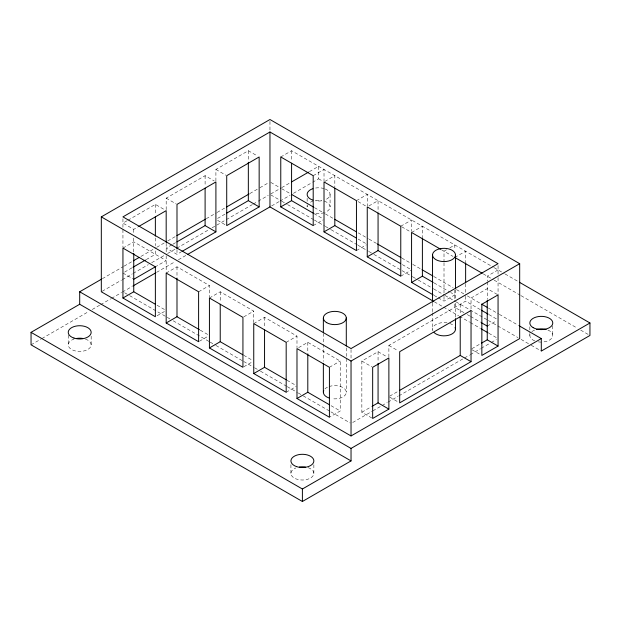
<?xml version="1.0" encoding="UTF-8"?>
<svg xmlns="http://www.w3.org/2000/svg" width="621" height="621" viewBox="0 0 621 621"><rect width="100%" height="100%" fill="white"/><g stroke="black" fill="none" stroke-linecap="round" stroke-linejoin="round"><path stroke-width="0.47" stroke-dasharray="3.1 2.33" d="M127.095 220.719L122.942 223.118L133.748 229.359L137.909 226.96M127.926 220.238L155.366 204.394L164.518 209.681M166.18 209.681L166.18 198.153L205.101 175.689L214.245 180.967M215.906 180.967L215.906 169.448L248.338 150.724L257.49 156.003M122.942 248.09L133.748 241.848L166.18 260.572L156.205 266.331M280.77 156.966L291.583 150.724L493.346 267.209M102.325 278.713L123.284 266.611M124.122 266.13L132.498 261.294M140.882 256.45L155.972 247.74M156.81 247.259L166.863 241.453M167.701 240.964L176.085 236.127M206.257 218.708L216.318 212.902M217.156 212.413L225.539 207.577M249.844 193.542L259.066 188.217M259.904 187.736L268.288 182.9M124.604 272.091L132.087 267.767M146.222 259.609L155.366 254.331L155.366 249.526M171.978 244.744L166.18 248.09L176.993 254.331L181.13 251.94M172.801 244.263L176.116 242.353M217.575 218.413L225.889 213.616M102.154 291.296L121.452 280.149M122.29 279.667L132.358 273.853M133.204 273.372L148.303 264.647M151.656 262.714L164.247 255.448M167.6 253.508L175.991 248.664M176.83 248.183L208.71 229.77M212.071 227.837L225.493 220.082M226.331 219.601L252.343 204.581M253.182 204.099L257.373 201.678M258.212 201.196L268.28 195.382M270.803 193.931L280.863 188.116M281.701 187.635L290.092 182.791M309.382 171.652L318.604 166.327L318.604 178.809L312.736 182.194M313.201 175.689L324.015 169.448L324.015 180.967M31.05 344.826L41.11 339.019M41.949 338.538L88.896 311.431M92.25 309.491L99.795 305.136M100.633 304.655L110.693 298.848M111.532 298.359L121.592 292.553M122.43 292.072L132.18 286.444M156.546 272.378L175.246 261.573M178.39 259.764L186.145 255.285M271.656 205.916L279.202 201.561M280.04 201.072L290.1 195.266M293.454 193.325L311.897 182.683M166.18 273.054L176.993 266.813L209.424 285.536L209.424 297.055M324.845 181.448L334.82 175.689L334.82 187.208M157.035 315.779L165.349 310.981M198.611 291.777L209.424 285.536M313.201 225.617L323.184 219.857M356.446 200.653L367.252 194.412L367.252 205.931M209.424 298.018L220.23 291.777L253.748 311.121L253.748 322.648M368.921 205.931L378.065 200.653L378.065 212.172M199.442 341.224L207.756 336.427M356.446 250.581L366.421 244.821M243.766 316.889L253.748 311.121M400.77 226.238L411.576 219.997L411.576 231.524M253.748 323.603L264.554 317.362L296.985 336.093L296.985 347.613M411.576 232.479L422.389 226.238L422.389 236.803M243.766 366.817L252.079 362.012M286.18 342.334L296.985 336.093M400.77 276.174L410.745 270.414M446.507 249.766L444.007 251.21L444.007 261.767M449.829 247.849L454.82 244.969L454.82 249.766M298.647 347.613L307.799 342.334L340.23 361.057L340.23 410.986L329.417 417.227M454.82 257.451L465.634 251.21L465.634 261.767M286.18 392.262L296.155 386.503M329.417 367.298L340.23 361.057M438.185 297.777L444.007 301.138L454.82 294.897L450.66 292.499M498.058 269.933L487.252 276.174L487.252 280.971M371.832 417.995L361.849 412.235L361.849 361.057L378.065 351.696L387.209 356.974M388.878 357.036L388.878 345.455L465.634 301.138L480.6 309.778M487.252 326.103L496.396 320.824M361.849 412.235L371.575 406.615M389.716 396.144L398.108 391.3M471.844 348.73L480.763 343.576M352.72 422.497L372.041 411.343M372.879 410.861L381.286 406.01M382.125 405.521L387.162 402.61M388.009 402.129L398.084 396.307M398.923 395.818L463.615 358.472M464.454 357.991L469.499 355.08M470.338 354.591L480.421 348.769M481.259 348.288L490.497 342.955M491.343 342.466L496.381 339.555M494.184 267.69L504.26 273.512M505.106 274.001L518.543 281.755M318.604 178.809L322.811 181.231M358.092 201.6L366.491 206.451M401.771 226.82L411.017 232.161M441.515 249.766L453.019 256.411M483.262 273.869L493.346 279.691M494.184 280.172L520.227 295.208M521.066 295.697L577.351 328.191M580.713 330.131L589.95 335.464M497.227 294.416L487.252 288.656L471.036 298.018L471.036 309.607M270.803 182.411L280.878 188.233M281.724 188.722L290.123 193.566M314.482 207.631L324.566 213.453M325.404 213.942L333.803 218.786M358.17 232.852L368.245 238.674M369.091 239.163L376.652 243.525M401.849 258.072L411.933 263.894M412.771 264.383L421.17 269.227M433.776 276.508L453.097 287.663M456.458 289.603L464.019 293.966M467.38 295.906L480.817 303.669M488.378 308.032L498.461 313.853M499.3 314.335L518.62 325.489M314.032 213.616L323.184 218.895M358.107 239.062L366.421 243.859M402.361 264.608L410.737 269.444M434.032 282.897L449.829 292.017M488.913 314.583L498.058 319.862M270.803 194.893L280.878 200.715M281.693 201.181L286.762 204.115M287.562 204.573L313.644 219.632M314.373 220.051L324.566 225.935M325.272 226.339L330.45 229.335M331.133 229.731L357.331 244.853M357.952 245.21L368.245 251.156M368.843 251.497L373.291 254.067M373.873 254.4L412.422 276.655M412.771 276.865L417.817 279.776M418.282 280.048L433.373 288.757M433.776 288.99L444.263 295.045M445.102 295.526L455.612 301.596M455.993 301.814L487.842 320.203M488.378 320.514L518.007 337.622M521.143 339.431L530.381 344.764M531.219 345.253L541.302 351.067M215.906 169.448L225.889 175.207M434.032 295.379L437.355 297.296M463.965 312.658L454.82 307.379L454.82 300.657M467.295 314.583L469.787 316.019M470.617 316.5L480.6 322.26M434.327 301.79L442.711 306.634M443.549 307.116L458.647 315.833M459.486 316.314L469.546 322.128M470.384 322.61L480.452 328.416M488.836 333.26L496.381 337.614M471.867 349.677L480.18 354.475M217.575 220.339L225.889 225.136M166.18 198.153L176.162 203.913M388.878 345.455L398.022 350.733M361.849 361.057L371.832 366.817M389.709 397.114L398.022 401.911M122.942 273.054L132.917 278.813M157.035 305.221L165.349 310.019M200.273 330.186L207.756 334.502M243.688 355.251L252.072 360.087M287.011 380.262L296.155 385.54M331.078 405.707L340.23 410.986M124.619 292.747L128.811 295.169M129.649 295.65L169.898 318.891M173.251 320.824L209.316 341.643M210.154 342.132L215.184 345.035M216.023 345.517L242.858 361.011M243.696 361.5L253.764 367.306M254.602 367.787L259.632 370.698M260.471 371.179L286.467 386.184M287.306 386.673L297.366 392.48M298.204 392.969L302.404 395.391M303.242 395.872L330.077 411.366M330.915 411.847L350.197 422.986M552.768 325.862L552.768 335.464M529.837 326.825L529.837 332.584M529.837 333.547L529.837 335.464M498.058 265.609L498.058 274.249M498.058 277.61L498.058 294.416M487.252 281.934L487.252 299.275M465.634 283.851L465.634 295.379M465.634 296.333L465.634 301.138M460.223 304.259L460.223 314.878M455.472 289.673L455.472 299.322M455.472 303.18L455.472 317.649M454.82 290.092L454.82 299.695M444.007 262.73L444.007 295.379M444.007 296.333L444.007 301.138M432.542 303.18L432.542 311.858M432.542 312.829L432.542 329.223M378.065 351.696L378.065 362.315M351.036 349.53L351.036 359.132M346.293 347.892L346.293 357.541M346.293 358.503L346.293 392.262M330.077 194.412L330.077 206.894M323.355 333.423L323.355 361.399M313.861 464.756L313.861 473.404M307.799 342.334L307.799 352.891M307.139 198.254L307.139 204.014M307.139 204.977L307.139 206.894A11.465 6.621 0 0 1 307.535 205.178M291.583 150.724L291.583 161.281M290.923 464.756L290.923 473.404M269.964 121.437L269.964 131.039M264.554 317.362L264.554 327.927M248.338 150.724L248.338 161.281M220.23 291.777L220.23 302.342M205.101 175.689L205.101 186.246M176.993 249.526L176.993 254.331M176.993 266.813L176.993 278.332M166.18 243.285L166.18 254.812M166.18 255.767L166.18 272.091M155.366 204.394L155.366 214.959M155.366 238.006L155.366 245.683M133.748 229.359L133.748 233.201M133.748 238.006L133.748 253.368M122.942 218.802L122.942 247.127M91.163 336.186L91.163 344.826M68.232 335.224L68.232 344.826M85.426 339.097A11.465 6.621 0 0 1 88.477 349.08A11.465 6.621 0 0 1 70.91 349.08A11.465 6.621 0 0 1 73.961 339.097M308.125 467.667A11.465 6.621 0 0 1 311.385 477.51A11.465 6.621 0 0 1 294.051 477.945A11.465 6.621 0 0 1 295.821 467.978M547.877 330.046A11.465 6.621 0 0 1 552.442 337.04A11.465 6.621 0 0 1 542.801 342.031M541.302 342.086A11.465 6.621 0 0 1 538.337 341.861M534.728 340.89A11.465 6.621 0 0 1 530.225 333.756M531.91 331.668A11.465 6.621 0 0 1 534.728 330.046M324.341 201.157A11.465 6.621 0 0 1 325.179 212.32M324.341 212.63A11.465 6.621 0 0 1 315.639 213.29M310.5 202.213A11.465 6.621 0 0 1 312.875 201.157M315.639 200.498A11.465 6.621 0 0 1 321.577 200.498M325.179 188.986A11.465 6.621 0 0 1 324.341 200.148M321.577 200.808A11.465 6.621 0 0 1 315.639 200.808M315.639 188.016A11.465 6.621 0 0 1 324.341 188.675M329.091 386.526A11.465 6.621 0 0 1 346.192 391.401A11.465 6.621 0 0 1 331.855 398.659M324.892 388.956A11.465 6.621 0 0 1 328.245 386.836M432.93 330.939A11.465 6.621 0 0 1 446.98 322.827M449.744 323.494A11.465 6.621 0 0 1 453.935 325.916"/><path stroke-width="0.93" d="M101.316 216.876L269.964 119.511L519.684 263.692L519.684 338.585L351.036 435.95L101.316 291.777L101.316 216.876L351.036 361.057L519.684 263.692M269.964 131.994L122.942 216.876L351.036 348.575L498.058 263.692L269.964 131.994L269.964 206.894L433.489 301.309M138.739 226.479L166.18 210.635L166.18 242.322M79.698 291.777L351.036 448.432L351.036 460.914L79.698 304.259L79.698 291.777L101.487 279.194M133.336 260.804L139.205 257.42M176.923 235.646L205.419 219.19M226.378 207.096L249.005 194.024M132.917 267.294L145.392 260.09M176.946 241.872L205.101 225.617L215.906 231.858L215.906 181.93L176.993 204.394L176.993 248.563M226.719 213.135L248.338 200.653L259.151 206.894L259.151 156.966L226.719 175.689L226.719 225.617L259.151 206.894M519.381 282.245L589.95 322.982L589.95 335.464L302.396 501.489L31.05 344.826L31.05 332.344L79.698 304.259M291.769 181.821L308.544 172.133M133.748 279.295L155.366 266.813L122.942 248.09L122.942 298.018L155.366 316.741L155.366 266.813M181.961 251.458L215.906 231.858M133.018 285.955L155.7 272.86M187.627 254.431L269.964 206.894M122.942 298.018L133.748 291.777L155.366 304.259M280.77 206.894L313.201 225.617L313.201 175.689L280.77 156.966L280.77 206.894L291.583 200.653L313.201 213.135M166.18 322.982L198.611 341.705L198.611 291.777L166.18 273.054L166.18 322.982L176.993 316.741L199.442 329.704M324.015 231.858L356.446 250.581L356.446 200.653L324.015 181.93L324.015 231.858L334.82 225.617L356.446 238.099M209.424 347.946L242.935 367.298L242.935 317.362L209.424 298.018L209.424 347.946L220.23 341.705L242.85 354.77M367.252 256.822L400.77 276.174L400.77 226.238L367.252 206.894L367.252 256.822L378.065 250.581L400.685 263.646M253.748 373.539L286.18 392.262L286.18 342.334L253.748 323.603L253.748 373.539L264.554 367.298L286.18 379.78M440.685 249.285L411.576 232.479L411.576 282.415L422.389 276.174L433.202 282.415M296.985 398.503L329.417 417.227L329.417 367.298L296.985 348.575L296.985 398.503L307.799 392.262L329.417 404.745M372.39 406.15L378.065 402.874L388.878 409.115L388.878 357.937L372.662 367.298L372.662 418.476L388.878 409.115M399.784 390.33L460.223 355.437L471.036 361.678L471.036 310.5L399.683 351.696L399.683 402.874L471.036 361.678M481.578 343.11L487.252 339.834L498.058 346.076L498.058 294.897L481.849 304.259L481.849 355.437L498.058 346.076M351.036 448.432L541.302 338.585L541.302 351.067L589.95 322.982M31.05 332.344L302.396 489.006L351.036 460.914M454.82 257.451L482.261 273.294M291.8 194.536L313.644 207.15M334.649 219.275L356.485 231.881M377.49 244.006L401.011 257.591M422.016 269.716L432.938 276.019M481.655 304.15L487.539 307.542M519.459 325.978L541.302 338.585M481.43 310.259L488.083 314.102M411.576 282.415L433.202 294.897M481.43 322.741L487.252 326.103M481.291 328.905L487.997 332.778M487.252 300.246L487.252 339.834M465.634 262.73L465.634 282.897M460.223 316.811L460.223 355.437M455.472 254.952A11.465 6.621 0 0 1 438.279 260.688A11.465 6.621 0 0 1 438.279 249.215A11.465 6.621 0 0 1 455.472 254.952L455.472 288.711M455.472 318.612L455.472 329.223M432.542 254.952L432.542 302.217M422.389 237.765L422.389 276.174M378.065 213.135L378.065 250.581M378.065 363.277L378.065 402.874M351.036 361.057L351.036 435.95M346.293 317.991L346.293 345.959M334.82 188.171L334.82 225.617M323.355 317.991L323.355 332.46M323.355 363.324L323.355 392.262M307.799 353.854L307.799 392.262M302.396 489.006L302.396 501.489M291.583 163.207L291.583 200.653M264.554 329.844L264.554 367.298M248.338 162.244L248.338 200.653M220.23 304.259L220.23 341.705M205.101 188.171L205.101 225.617M176.993 278.332L176.993 316.741M155.366 216.876L155.366 236.081M133.748 253.368L133.748 291.777M76.732 338.437A11.465 6.621 0 0 1 82.663 338.437M299.423 467.008A11.465 6.621 0 0 1 305.361 467.008M536.459 329.464A11.465 6.621 0 0 1 546.154 329.464M312.875 200.148A11.465 6.621 0 0 1 312.875 188.675M329.091 397.999A11.465 6.621 0 0 1 323.751 390.547M455.084 327.508A11.465 6.621 0 0 1 448.393 335.34A11.465 6.621 0 0 1 434.079 332.538M533.198 327.663A11.465 6.621 0 0 0 552.38 324.698A11.465 6.621 0 0 0 538.337 316.586A11.465 6.621 0 0 0 533.198 327.663M326.716 322.672A11.465 6.621 0 0 0 345.897 319.699A11.465 6.621 0 0 0 331.855 311.595A11.465 6.621 0 0 0 326.716 322.672M73.961 338.08A11.465 6.621 0 0 0 91.163 332.344A11.465 6.621 0 0 0 73.961 326.615A11.465 6.621 0 0 0 73.961 338.08M296.659 466.65A11.465 6.621 0 0 0 313.861 460.914A11.465 6.621 0 0 0 296.659 455.185A11.465 6.621 0 0 0 296.659 466.65"/></g></svg>
